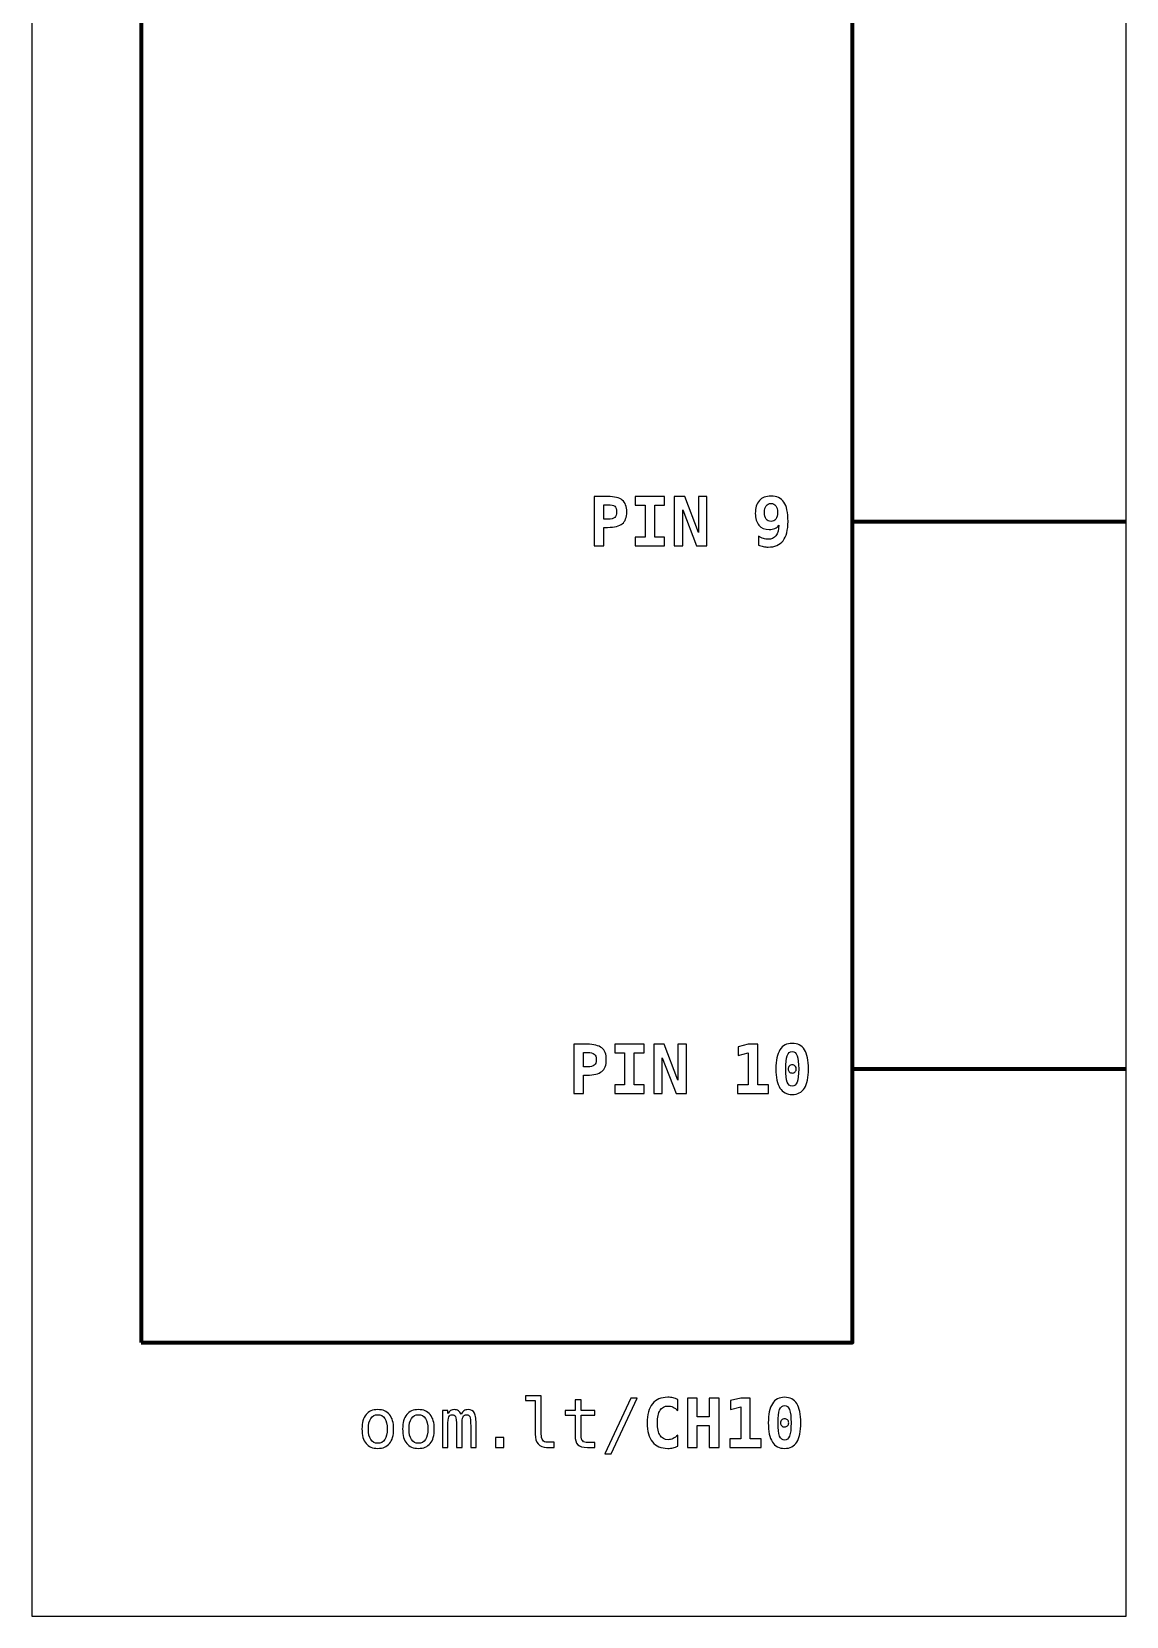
# Model space of a CAD drawing. Header units: centimetres. Extents: x -11.5 to -9.5, y -19.9 to -7.8.
# Drawn here: x -11.5 to -9.5, y -19.85 to -16.955 of the extents above; entities that cross this region are included whole.
import ezdxf

# ---------------------------------------------------------------- set-up
doc = ezdxf.new("R2010")
doc.units = ezdxf.units.CM
doc.header["$MEASUREMENT"] = 0
doc.layers.add('Layer 1', color=7, linetype='Continuous')

msp = doc.modelspace()

# ---------------------------------------------------------------- linework, layer by layer
at = {"layer": 'Layer 1', "color": 7}
msp.add_lwpolyline([(-11.5, -19.85), (-9.5, -19.85), (-9.5, -7.85), (-11.5, -7.85), (-11.5, -19.85)], close=True, dxfattribs=at)
at = {"layer": 'Layer 1', "color": 7, "lineweight": 100}
msp.add_lwpolyline([(-11.3, -19.35), (-10, -19.35), (-10, -9.35), (-11.3, -9.35), (-11.3, -19.35)], close=True, dxfattribs=at)
at = {"layer": 'Layer 1', "color": 250}
for points, knots in [([(-10.17232, -17.89304), (-10.17232, -17.89304), (-10.17232, -17.87682), (-10.17232, -17.87682), (-10.17232, -17.87682), (-10.16915, -17.87867), (-10.1661, -17.88003), (-10.16318, -17.88092), (-10.16318, -17.88092), (-10.16028, -17.8818), (-10.15748, -17.88225), (-10.15478, -17.88225), (-10.15478, -17.88225), (-10.1484, -17.88225), (-10.14353, -17.88011), (-10.14017, -17.87583), (-10.14017, -17.87583), (-10.13682, -17.87155), (-10.13505, -17.86515), (-10.13484, -17.85663), (-10.13484, -17.85663), (-10.13674, -17.85925), (-10.13914, -17.8612), (-10.14207, -17.86252), (-10.14207, -17.86252), (-10.14501, -17.86381), (-10.14849, -17.86447), (-10.1525, -17.86447), (-10.1525, -17.86447), (-10.16059, -17.86447), (-10.16682, -17.8619), (-10.17125, -17.85678), (-10.17125, -17.85678), (-10.17567, -17.85165), (-10.17787, -17.84439), (-10.17787, -17.83498), (-10.17787, -17.83498), (-10.17787, -17.82494), (-10.1754, -17.81716), (-10.17046, -17.81165), (-10.17046, -17.81165), (-10.1655, -17.80615), (-10.15853, -17.8034), (-10.14947, -17.8034), (-10.14947, -17.8034), (-10.13851, -17.8034), (-10.13054, -17.80706), (-10.12558, -17.81441), (-10.12558, -17.81441), (-10.12062, -17.82173), (-10.11813, -17.83359), (-10.11813, -17.84994), (-10.11813, -17.84994), (-10.11813, -17.86548), (-10.12116, -17.87715), (-10.12723, -17.88493), (-10.12723, -17.88493), (-10.1333, -17.89271), (-10.14239, -17.8966), (-10.15454, -17.8966), (-10.15454, -17.8966), (-10.15736, -17.8966), (-10.16026, -17.89629), (-10.16324, -17.89569), (-10.16324, -17.89569), (-10.16625, -17.89509), (-10.16927, -17.89421), (-10.17232, -17.89304)], [0, 0, 0, 0, 0.0588235, 0.0588235, 0.0588235, 0.0588235, 0.1176471, 0.1176471, 0.1176471, 0.1176471, 0.1764706, 0.1764706, 0.1764706, 0.1764706, 0.2352941, 0.2352941, 0.2352941, 0.2352941, 0.2941176, 0.2941176, 0.2941176, 0.2941176, 0.3529412, 0.3529412, 0.3529412, 0.3529412, 0.4117647, 0.4117647, 0.4117647, 0.4117647, 0.4705882, 0.4705882, 0.4705882, 0.4705882, 0.5294118, 0.5294118, 0.5294118, 0.5294118, 0.5882353, 0.5882353, 0.5882353, 0.5882353, 0.6470588, 0.6470588, 0.6470588, 0.6470588, 0.7058824, 0.7058824, 0.7058824, 0.7058824, 0.7647059, 0.7647059, 0.7647059, 0.7647059, 0.8235294, 0.8235294, 0.8235294, 0.8235294, 0.8823529, 0.8823529, 0.8823529, 0.8823529, 0.9411765, 0.9411765, 0.9411765, 0.9411765, 1, 1, 1, 1]), ([(-10.47211, -17.80424), (-10.47211, -17.80424), (-10.44768, -17.80424), (-10.44768, -17.80424), (-10.44768, -17.80424), (-10.43527, -17.80424), (-10.42634, -17.80644), (-10.42089, -17.81087), (-10.42089, -17.81087), (-10.41543, -17.81529), (-10.41272, -17.82247), (-10.41272, -17.83239), (-10.41272, -17.83239), (-10.41272, -17.84231), (-10.41543, -17.84949), (-10.42089, -17.85392), (-10.42089, -17.85392), (-10.42634, -17.85834), (-10.43527, -17.86054), (-10.44768, -17.86054), (-10.44768, -17.86054), (-10.44768, -17.86054), (-10.45433, -17.86054), (-10.45433, -17.86054), (-10.45433, -17.86054), (-10.45433, -17.86054), (-10.45433, -17.89425), (-10.45433, -17.89425), (-10.45433, -17.89425), (-10.45433, -17.89425), (-10.47211, -17.89425), (-10.47211, -17.89425), (-10.47211, -17.89425), (-10.47211, -17.89425), (-10.47211, -17.80424), (-10.47211, -17.80424)], [0, 0, 0, 0, 0.1111111, 0.1111111, 0.1111111, 0.1111111, 0.2222222, 0.2222222, 0.2222222, 0.2222222, 0.3333333, 0.3333333, 0.3333333, 0.3333333, 0.4444444, 0.4444444, 0.4444444, 0.4444444, 0.5555556, 0.5555556, 0.5555556, 0.5555556, 0.6666667, 0.6666667, 0.6666667, 0.6666667, 0.7777778, 0.7777778, 0.7777778, 0.7777778, 0.8888889, 0.8888889, 0.8888889, 0.8888889, 1, 1, 1, 1]), ([(-10.45433, -17.8192), (-10.45433, -17.8192), (-10.45433, -17.84558), (-10.45433, -17.84558), (-10.45433, -17.84558), (-10.45433, -17.84558), (-10.44702, -17.84558), (-10.44702, -17.84558), (-10.44702, -17.84558), (-10.4412, -17.84558), (-10.4371, -17.84459), (-10.43476, -17.84264), (-10.43476, -17.84264), (-10.43239, -17.84066), (-10.43122, -17.83725), (-10.43122, -17.83239), (-10.43122, -17.83239), (-10.43122, -17.82754), (-10.43239, -17.82412), (-10.43476, -17.82214), (-10.43476, -17.82214), (-10.4371, -17.82019), (-10.4412, -17.8192), (-10.44702, -17.8192), (-10.44702, -17.8192), (-10.44702, -17.8192), (-10.45433, -17.8192), (-10.45433, -17.8192)], [0, 0, 0, 0, 0.1428571, 0.1428571, 0.1428571, 0.1428571, 0.2857143, 0.2857143, 0.2857143, 0.2857143, 0.4285714, 0.4285714, 0.4285714, 0.4285714, 0.5714286, 0.5714286, 0.5714286, 0.5714286, 0.7142857, 0.7142857, 0.7142857, 0.7142857, 0.8571429, 0.8571429, 0.8571429, 0.8571429, 1, 1, 1, 1]), ([(-10.39718, -17.81992), (-10.39718, -17.81992), (-10.39718, -17.80424), (-10.39718, -17.80424), (-10.39718, -17.80424), (-10.39718, -17.80424), (-10.34359, -17.80424), (-10.34359, -17.80424), (-10.34359, -17.80424), (-10.34359, -17.80424), (-10.34359, -17.81992), (-10.34359, -17.81992), (-10.34359, -17.81992), (-10.34359, -17.81992), (-10.3615, -17.81992), (-10.3615, -17.81992), (-10.3615, -17.81992), (-10.3615, -17.81992), (-10.3615, -17.87857), (-10.3615, -17.87857), (-10.3615, -17.87857), (-10.3615, -17.87857), (-10.34359, -17.87857), (-10.34359, -17.87857), (-10.34359, -17.87857), (-10.34359, -17.87857), (-10.34359, -17.89425), (-10.34359, -17.89425), (-10.34359, -17.89425), (-10.34359, -17.89425), (-10.39718, -17.89425), (-10.39718, -17.89425), (-10.39718, -17.89425), (-10.39718, -17.89425), (-10.39718, -17.87857), (-10.39718, -17.87857), (-10.39718, -17.87857), (-10.39718, -17.87857), (-10.37928, -17.87857), (-10.37928, -17.87857), (-10.37928, -17.87857), (-10.37928, -17.87857), (-10.37928, -17.81992), (-10.37928, -17.81992), (-10.37928, -17.81992), (-10.37928, -17.81992), (-10.39718, -17.81992), (-10.39718, -17.81992)], [0, 0, 0, 0, 0.0833333, 0.0833333, 0.0833333, 0.0833333, 0.1666667, 0.1666667, 0.1666667, 0.1666667, 0.25, 0.25, 0.25, 0.25, 0.3333333, 0.3333333, 0.3333333, 0.3333333, 0.4166667, 0.4166667, 0.4166667, 0.4166667, 0.5, 0.5, 0.5, 0.5, 0.5833333, 0.5833333, 0.5833333, 0.5833333, 0.6666667, 0.6666667, 0.6666667, 0.6666667, 0.75, 0.75, 0.75, 0.75, 0.8333333, 0.8333333, 0.8333333, 0.8333333, 0.9166667, 0.9166667, 0.9166667, 0.9166667, 1, 1, 1, 1]), ([(-10.32604, -17.80424), (-10.32604, -17.80424), (-10.30692, -17.80424), (-10.30692, -17.80424), (-10.30692, -17.80424), (-10.30692, -17.80424), (-10.28186, -17.86966), (-10.28186, -17.86966), (-10.28186, -17.86966), (-10.28186, -17.86966), (-10.28186, -17.80424), (-10.28186, -17.80424), (-10.28186, -17.80424), (-10.28186, -17.80424), (-10.26618, -17.80424), (-10.26618, -17.80424), (-10.26618, -17.80424), (-10.26618, -17.80424), (-10.26618, -17.89425), (-10.26618, -17.89425), (-10.26618, -17.89425), (-10.26618, -17.89425), (-10.28517, -17.89425), (-10.28517, -17.89425), (-10.28517, -17.89425), (-10.28517, -17.89425), (-10.31036, -17.82883), (-10.31036, -17.82883), (-10.31036, -17.82883), (-10.31036, -17.82883), (-10.31036, -17.89425), (-10.31036, -17.89425), (-10.31036, -17.89425), (-10.31036, -17.89425), (-10.32604, -17.89425), (-10.32604, -17.89425), (-10.32604, -17.89425), (-10.32604, -17.89425), (-10.32604, -17.80424), (-10.32604, -17.80424)], [0, 0, 0, 0, 0.1, 0.1, 0.1, 0.1, 0.2, 0.2, 0.2, 0.2, 0.3, 0.3, 0.3, 0.3, 0.4, 0.4, 0.4, 0.4, 0.5, 0.5, 0.5, 0.5, 0.6, 0.6, 0.6, 0.6, 0.7, 0.7, 0.7, 0.7, 0.8, 0.8, 0.8, 0.8, 0.9, 0.9, 0.9, 0.9, 1, 1, 1, 1]), ([(-10.149, -17.84957), (-10.14519, -17.84957), (-10.14227, -17.84818), (-10.14023, -17.84538), (-10.14023, -17.84538), (-10.1382, -17.8426), (-10.13719, -17.83854), (-10.13719, -17.83324), (-10.13719, -17.83324), (-10.13719, -17.82797), (-10.1382, -17.82393), (-10.14023, -17.82116), (-10.14023, -17.82116), (-10.14227, -17.81836), (-10.14519, -17.81696), (-10.149, -17.81696), (-10.149, -17.81696), (-10.15287, -17.81696), (-10.15583, -17.81836), (-10.15789, -17.82116), (-10.15789, -17.82116), (-10.15997, -17.82393), (-10.161, -17.82797), (-10.161, -17.83324), (-10.161, -17.83324), (-10.161, -17.8385), (-10.15997, -17.84254), (-10.15789, -17.84536), (-10.15789, -17.84536), (-10.15583, -17.84818), (-10.15287, -17.84957), (-10.149, -17.84957)], [0, 0, 0, 0, 0.125, 0.125, 0.125, 0.125, 0.25, 0.25, 0.25, 0.25, 0.375, 0.375, 0.375, 0.375, 0.5, 0.5, 0.5, 0.5, 0.625, 0.625, 0.625, 0.625, 0.75, 0.75, 0.75, 0.75, 0.875, 0.875, 0.875, 0.875, 1, 1, 1, 1]), ([(-10.50952, -18.80492), (-10.50952, -18.80492), (-10.48509, -18.80492), (-10.48509, -18.80492), (-10.48509, -18.80492), (-10.47268, -18.80492), (-10.46375, -18.80712), (-10.4583, -18.81155), (-10.4583, -18.81155), (-10.45284, -18.81597), (-10.45013, -18.82315), (-10.45013, -18.83307), (-10.45013, -18.83307), (-10.45013, -18.84299), (-10.45284, -18.85017), (-10.4583, -18.8546), (-10.4583, -18.8546), (-10.46375, -18.85902), (-10.47268, -18.86122), (-10.48509, -18.86122), (-10.48509, -18.86122), (-10.48509, -18.86122), (-10.49174, -18.86122), (-10.49174, -18.86122), (-10.49174, -18.86122), (-10.49174, -18.86122), (-10.49174, -18.89493), (-10.49174, -18.89493), (-10.49174, -18.89493), (-10.49174, -18.89493), (-10.50952, -18.89493), (-10.50952, -18.89493), (-10.50952, -18.89493), (-10.50952, -18.89493), (-10.50952, -18.80492), (-10.50952, -18.80492)], [0, 0, 0, 0, 0.1111111, 0.1111111, 0.1111111, 0.1111111, 0.2222222, 0.2222222, 0.2222222, 0.2222222, 0.3333333, 0.3333333, 0.3333333, 0.3333333, 0.4444444, 0.4444444, 0.4444444, 0.4444444, 0.5555556, 0.5555556, 0.5555556, 0.5555556, 0.6666667, 0.6666667, 0.6666667, 0.6666667, 0.7777778, 0.7777778, 0.7777778, 0.7777778, 0.8888889, 0.8888889, 0.8888889, 0.8888889, 1, 1, 1, 1]), ([(-10.43459, -18.8206), (-10.43459, -18.8206), (-10.43459, -18.80492), (-10.43459, -18.80492), (-10.43459, -18.80492), (-10.43459, -18.80492), (-10.381, -18.80492), (-10.381, -18.80492), (-10.381, -18.80492), (-10.381, -18.80492), (-10.381, -18.8206), (-10.381, -18.8206), (-10.381, -18.8206), (-10.381, -18.8206), (-10.39891, -18.8206), (-10.39891, -18.8206), (-10.39891, -18.8206), (-10.39891, -18.8206), (-10.39891, -18.87925), (-10.39891, -18.87925), (-10.39891, -18.87925), (-10.39891, -18.87925), (-10.381, -18.87925), (-10.381, -18.87925), (-10.381, -18.87925), (-10.381, -18.87925), (-10.381, -18.89493), (-10.381, -18.89493), (-10.381, -18.89493), (-10.381, -18.89493), (-10.43459, -18.89493), (-10.43459, -18.89493), (-10.43459, -18.89493), (-10.43459, -18.89493), (-10.43459, -18.87925), (-10.43459, -18.87925), (-10.43459, -18.87925), (-10.43459, -18.87925), (-10.41669, -18.87925), (-10.41669, -18.87925), (-10.41669, -18.87925), (-10.41669, -18.87925), (-10.41669, -18.8206), (-10.41669, -18.8206), (-10.41669, -18.8206), (-10.41669, -18.8206), (-10.43459, -18.8206), (-10.43459, -18.8206)], [0, 0, 0, 0, 0.0833333, 0.0833333, 0.0833333, 0.0833333, 0.1666667, 0.1666667, 0.1666667, 0.1666667, 0.25, 0.25, 0.25, 0.25, 0.3333333, 0.3333333, 0.3333333, 0.3333333, 0.4166667, 0.4166667, 0.4166667, 0.4166667, 0.5, 0.5, 0.5, 0.5, 0.5833333, 0.5833333, 0.5833333, 0.5833333, 0.6666667, 0.6666667, 0.6666667, 0.6666667, 0.75, 0.75, 0.75, 0.75, 0.8333333, 0.8333333, 0.8333333, 0.8333333, 0.9166667, 0.9166667, 0.9166667, 0.9166667, 1, 1, 1, 1]), ([(-10.36345, -18.80492), (-10.36345, -18.80492), (-10.34433, -18.80492), (-10.34433, -18.80492), (-10.34433, -18.80492), (-10.34433, -18.80492), (-10.31927, -18.87034), (-10.31927, -18.87034), (-10.31927, -18.87034), (-10.31927, -18.87034), (-10.31927, -18.80492), (-10.31927, -18.80492), (-10.31927, -18.80492), (-10.31927, -18.80492), (-10.30359, -18.80492), (-10.30359, -18.80492), (-10.30359, -18.80492), (-10.30359, -18.80492), (-10.30359, -18.89493), (-10.30359, -18.89493), (-10.30359, -18.89493), (-10.30359, -18.89493), (-10.32258, -18.89493), (-10.32258, -18.89493), (-10.32258, -18.89493), (-10.32258, -18.89493), (-10.34777, -18.82951), (-10.34777, -18.82951), (-10.34777, -18.82951), (-10.34777, -18.82951), (-10.34777, -18.89493), (-10.34777, -18.89493), (-10.34777, -18.89493), (-10.34777, -18.89493), (-10.36345, -18.89493), (-10.36345, -18.89493), (-10.36345, -18.89493), (-10.36345, -18.89493), (-10.36345, -18.80492), (-10.36345, -18.80492)], [0, 0, 0, 0, 0.1, 0.1, 0.1, 0.1, 0.2, 0.2, 0.2, 0.2, 0.3, 0.3, 0.3, 0.3, 0.4, 0.4, 0.4, 0.4, 0.5, 0.5, 0.5, 0.5, 0.6, 0.6, 0.6, 0.6, 0.7, 0.7, 0.7, 0.7, 0.8, 0.8, 0.8, 0.8, 0.9, 0.9, 0.9, 0.9, 1, 1, 1, 1]), ([(-10.21063, -18.87925), (-10.21063, -18.87925), (-10.19073, -18.87925), (-10.19073, -18.87925), (-10.19073, -18.87925), (-10.19073, -18.87925), (-10.19073, -18.82083), (-10.19073, -18.82083), (-10.19073, -18.82083), (-10.19073, -18.82083), (-10.20923, -18.82542), (-10.20923, -18.82542), (-10.20923, -18.82542), (-10.20923, -18.82542), (-10.20923, -18.80939), (-10.20923, -18.80939), (-10.20923, -18.80939), (-10.20923, -18.80939), (-10.19061, -18.80492), (-10.19061, -18.80492), (-10.19061, -18.80492), (-10.19061, -18.80492), (-10.17343, -18.80492), (-10.17343, -18.80492), (-10.17343, -18.80492), (-10.17343, -18.80492), (-10.17343, -18.87925), (-10.17343, -18.87925), (-10.17343, -18.87925), (-10.17343, -18.87925), (-10.15353, -18.87925), (-10.15353, -18.87925), (-10.15353, -18.87925), (-10.15353, -18.87925), (-10.15353, -18.89493), (-10.15353, -18.89493), (-10.15353, -18.89493), (-10.15353, -18.89493), (-10.21063, -18.89493), (-10.21063, -18.89493), (-10.21063, -18.89493), (-10.21063, -18.89493), (-10.21063, -18.87925), (-10.21063, -18.87925)], [0, 0, 0, 0, 0.0909091, 0.0909091, 0.0909091, 0.0909091, 0.1818182, 0.1818182, 0.1818182, 0.1818182, 0.2727273, 0.2727273, 0.2727273, 0.2727273, 0.3636364, 0.3636364, 0.3636364, 0.3636364, 0.4545455, 0.4545455, 0.4545455, 0.4545455, 0.5454545, 0.5454545, 0.5454545, 0.5454545, 0.6363636, 0.6363636, 0.6363636, 0.6363636, 0.7272727, 0.7272727, 0.7272727, 0.7272727, 0.8181818, 0.8181818, 0.8181818, 0.8181818, 0.9090909, 0.9090909, 0.9090909, 0.9090909, 1, 1, 1, 1]), ([(-10.14023, -18.85001), (-10.14023, -18.83443), (-10.13776, -18.82274), (-10.13282, -18.81496), (-10.13282, -18.81496), (-10.12786, -18.80718), (-10.12044, -18.80329), (-10.1105, -18.80329), (-10.1105, -18.80329), (-10.10054, -18.80329), (-10.09309, -18.80716), (-10.08813, -18.81492), (-10.08813, -18.81492), (-10.08319, -18.82268), (-10.08072, -18.83439), (-10.08072, -18.85001), (-10.08072, -18.85001), (-10.08072, -18.86561), (-10.08319, -18.87729), (-10.08813, -18.88505), (-10.08813, -18.88505), (-10.09309, -18.89281), (-10.10054, -18.89668), (-10.1105, -18.89668), (-10.1105, -18.89668), (-10.12044, -18.89668), (-10.12786, -18.89279), (-10.13282, -18.88501), (-10.13282, -18.88501), (-10.13776, -18.87723), (-10.14023, -18.86556), (-10.14023, -18.85001)], [0, 0, 0, 0, 0.125, 0.125, 0.125, 0.125, 0.25, 0.25, 0.25, 0.25, 0.375, 0.375, 0.375, 0.375, 0.5, 0.5, 0.5, 0.5, 0.625, 0.625, 0.625, 0.625, 0.75, 0.75, 0.75, 0.75, 0.875, 0.875, 0.875, 0.875, 1, 1, 1, 1]), ([(-10.49174, -18.81988), (-10.49174, -18.81988), (-10.49174, -18.84626), (-10.49174, -18.84626), (-10.49174, -18.84626), (-10.49174, -18.84626), (-10.48443, -18.84626), (-10.48443, -18.84626), (-10.48443, -18.84626), (-10.47861, -18.84626), (-10.47451, -18.84527), (-10.47217, -18.84332), (-10.47217, -18.84332), (-10.4698, -18.84134), (-10.46863, -18.83793), (-10.46863, -18.83307), (-10.46863, -18.83307), (-10.46863, -18.82822), (-10.4698, -18.8248), (-10.47217, -18.82282), (-10.47217, -18.82282), (-10.47451, -18.82087), (-10.47861, -18.81988), (-10.48443, -18.81988), (-10.48443, -18.81988), (-10.48443, -18.81988), (-10.49174, -18.81988), (-10.49174, -18.81988)], [0, 0, 0, 0, 0.1428571, 0.1428571, 0.1428571, 0.1428571, 0.2857143, 0.2857143, 0.2857143, 0.2857143, 0.4285714, 0.4285714, 0.4285714, 0.4285714, 0.5714286, 0.5714286, 0.5714286, 0.5714286, 0.7142857, 0.7142857, 0.7142857, 0.7142857, 0.8571429, 0.8571429, 0.8571429, 0.8571429, 1, 1, 1, 1]), ([(-10.1105, -18.81836), (-10.11461, -18.81836), (-10.1176, -18.82087), (-10.11949, -18.82589), (-10.11949, -18.82589), (-10.12138, -18.83093), (-10.12233, -18.83896), (-10.12233, -18.85001), (-10.12233, -18.85001), (-10.12233, -18.86104), (-10.12138, -18.86904), (-10.11949, -18.87408), (-10.11949, -18.87408), (-10.1176, -18.87911), (-10.11461, -18.88162), (-10.1105, -18.88162), (-10.1105, -18.88162), (-10.10636, -18.88162), (-10.10336, -18.87911), (-10.10146, -18.87408), (-10.10146, -18.87408), (-10.09957, -18.86904), (-10.09862, -18.86104), (-10.09862, -18.85001), (-10.09862, -18.85001), (-10.09862, -18.83896), (-10.09957, -18.83093), (-10.10146, -18.82589), (-10.10146, -18.82589), (-10.10336, -18.82087), (-10.10636, -18.81836), (-10.1105, -18.81836)], [0, 0, 0, 0, 0.125, 0.125, 0.125, 0.125, 0.25, 0.25, 0.25, 0.25, 0.375, 0.375, 0.375, 0.375, 0.5, 0.5, 0.5, 0.5, 0.625, 0.625, 0.625, 0.625, 0.75, 0.75, 0.75, 0.75, 0.875, 0.875, 0.875, 0.875, 1, 1, 1, 1]), ([(-10.11799, -18.85001), (-10.11799, -18.84789), (-10.11727, -18.8461), (-10.11581, -18.84466), (-10.11581, -18.84466), (-10.11436, -18.8432), (-10.1126, -18.84248), (-10.1105, -18.84248), (-10.1105, -18.84248), (-10.10838, -18.84248), (-10.10659, -18.8432), (-10.10515, -18.84466), (-10.10515, -18.84466), (-10.10368, -18.8461), (-10.10296, -18.84789), (-10.10296, -18.85001), (-10.10296, -18.85001), (-10.10296, -18.85211), (-10.10368, -18.85388), (-10.10515, -18.85532), (-10.10515, -18.85532), (-10.10659, -18.85678), (-10.10838, -18.8575), (-10.1105, -18.8575), (-10.1105, -18.8575), (-10.1126, -18.8575), (-10.11436, -18.85678), (-10.11581, -18.85536), (-10.11581, -18.85536), (-10.11727, -18.85394), (-10.11799, -18.85215), (-10.11799, -18.85001)], [0, 0, 0, 0, 0.125, 0.125, 0.125, 0.125, 0.25, 0.25, 0.25, 0.25, 0.375, 0.375, 0.375, 0.375, 0.5, 0.5, 0.5, 0.5, 0.625, 0.625, 0.625, 0.625, 0.75, 0.75, 0.75, 0.75, 0.875, 0.875, 0.875, 0.875, 1, 1, 1, 1]), ([(-10.56897, -19.51704), (-10.56897, -19.52202), (-10.56806, -19.52577), (-10.56623, -19.5283), (-10.56623, -19.5283), (-10.5644, -19.53083), (-10.5617, -19.53211), (-10.55812, -19.53211), (-10.55812, -19.53211), (-10.55812, -19.53211), (-10.54516, -19.53211), (-10.54516, -19.53211), (-10.54516, -19.53211), (-10.54516, -19.53211), (-10.54516, -19.54151), (-10.54516, -19.54151), (-10.54516, -19.54151), (-10.54516, -19.54151), (-10.55919, -19.54151), (-10.55919, -19.54151), (-10.55919, -19.54151), (-10.56584, -19.54151), (-10.57096, -19.53937), (-10.57461, -19.53511), (-10.57461, -19.53511), (-10.57825, -19.53085), (-10.58006, -19.52482), (-10.58006, -19.51704), (-10.58006, -19.51704), (-10.58006, -19.51704), (-10.58006, -19.45572), (-10.58006, -19.45572), (-10.58006, -19.45572), (-10.58006, -19.45572), (-10.59784, -19.45572), (-10.59784, -19.45572), (-10.59784, -19.45572), (-10.59784, -19.45572), (-10.59784, -19.44703), (-10.59784, -19.44703), (-10.59784, -19.44703), (-10.59784, -19.44703), (-10.56897, -19.44703), (-10.56897, -19.44703), (-10.56897, -19.44703), (-10.56897, -19.44703), (-10.56897, -19.51704), (-10.56897, -19.51704)], [0, 0, 0, 0, 0.0833333, 0.0833333, 0.0833333, 0.0833333, 0.1666667, 0.1666667, 0.1666667, 0.1666667, 0.25, 0.25, 0.25, 0.25, 0.3333333, 0.3333333, 0.3333333, 0.3333333, 0.4166667, 0.4166667, 0.4166667, 0.4166667, 0.5, 0.5, 0.5, 0.5, 0.5833333, 0.5833333, 0.5833333, 0.5833333, 0.6666667, 0.6666667, 0.6666667, 0.6666667, 0.75, 0.75, 0.75, 0.75, 0.8333333, 0.8333333, 0.8333333, 0.8333333, 0.9166667, 0.9166667, 0.9166667, 0.9166667, 1, 1, 1, 1]), ([(-10.40522, -19.4515), (-10.40522, -19.4515), (-10.39376, -19.4515), (-10.39376, -19.4515), (-10.39376, -19.4515), (-10.39376, -19.4515), (-10.44115, -19.55297), (-10.44115, -19.55297), (-10.44115, -19.55297), (-10.44115, -19.55297), (-10.45268, -19.55297), (-10.45268, -19.55297), (-10.45268, -19.55297), (-10.45268, -19.55297), (-10.40522, -19.4515), (-10.40522, -19.4515)], [0, 0, 0, 0, 0.25, 0.25, 0.25, 0.25, 0.5, 0.5, 0.5, 0.5, 0.75, 0.75, 0.75, 0.75, 1, 1, 1, 1]), ([(-10.31933, -19.53892), (-10.32215, -19.54036), (-10.32509, -19.54145), (-10.3282, -19.54217), (-10.3282, -19.54217), (-10.33128, -19.54289), (-10.33454, -19.54326), (-10.33795, -19.54326), (-10.33795, -19.54326), (-10.35009, -19.54326), (-10.35937, -19.53927), (-10.36575, -19.53126), (-10.36575, -19.53126), (-10.37215, -19.52326), (-10.37534, -19.51171), (-10.37534, -19.49659), (-10.37534, -19.49659), (-10.37534, -19.48144), (-10.37215, -19.46988), (-10.36575, -19.46187), (-10.36575, -19.46187), (-10.35937, -19.45387), (-10.35009, -19.44987), (-10.33795, -19.44987), (-10.33795, -19.44987), (-10.33454, -19.44987), (-10.33126, -19.45025), (-10.32814, -19.45097), (-10.32814, -19.45097), (-10.32499, -19.45169), (-10.32207, -19.45278), (-10.31933, -19.45422), (-10.31933, -19.45422), (-10.31933, -19.45422), (-10.31933, -19.47399), (-10.31933, -19.47399), (-10.31933, -19.47399), (-10.32237, -19.47117), (-10.32536, -19.46912), (-10.32822, -19.4678), (-10.32822, -19.4678), (-10.3311, -19.4665), (-10.33406, -19.46584), (-10.33713, -19.46584), (-10.33713, -19.46584), (-10.34363, -19.46584), (-10.34855, -19.46844), (-10.35186, -19.4736), (-10.35186, -19.4736), (-10.35518, -19.47877), (-10.35684, -19.48642), (-10.35684, -19.49659), (-10.35684, -19.49659), (-10.35684, -19.50673), (-10.35518, -19.51437), (-10.35186, -19.51953), (-10.35186, -19.51953), (-10.34855, -19.5247), (-10.34363, -19.52729), (-10.33713, -19.52729), (-10.33713, -19.52729), (-10.33406, -19.52729), (-10.3311, -19.52663), (-10.32822, -19.52534), (-10.32822, -19.52534), (-10.32536, -19.52402), (-10.32237, -19.52196), (-10.31933, -19.51914), (-10.31933, -19.51914), (-10.31933, -19.51914), (-10.31933, -19.53892), (-10.31933, -19.53892)], [0, 0, 0, 0, 0.0555556, 0.0555556, 0.0555556, 0.0555556, 0.1111111, 0.1111111, 0.1111111, 0.1111111, 0.1666667, 0.1666667, 0.1666667, 0.1666667, 0.2222222, 0.2222222, 0.2222222, 0.2222222, 0.2777778, 0.2777778, 0.2777778, 0.2777778, 0.3333333, 0.3333333, 0.3333333, 0.3333333, 0.3888889, 0.3888889, 0.3888889, 0.3888889, 0.4444444, 0.4444444, 0.4444444, 0.4444444, 0.5, 0.5, 0.5, 0.5, 0.5555556, 0.5555556, 0.5555556, 0.5555556, 0.6111111, 0.6111111, 0.6111111, 0.6111111, 0.6666667, 0.6666667, 0.6666667, 0.6666667, 0.7222222, 0.7222222, 0.7222222, 0.7222222, 0.7777778, 0.7777778, 0.7777778, 0.7777778, 0.8333333, 0.8333333, 0.8333333, 0.8333333, 0.8888889, 0.8888889, 0.8888889, 0.8888889, 0.9444444, 0.9444444, 0.9444444, 0.9444444, 1, 1, 1, 1]), ([(-10.30192, -19.4515), (-10.30192, -19.4515), (-10.28414, -19.4515), (-10.28414, -19.4515), (-10.28414, -19.4515), (-10.28414, -19.4515), (-10.28414, -19.4858), (-10.28414, -19.4858), (-10.28414, -19.4858), (-10.28414, -19.4858), (-10.26187, -19.4858), (-10.26187, -19.4858), (-10.26187, -19.4858), (-10.26187, -19.4858), (-10.26187, -19.4515), (-10.26187, -19.4515), (-10.26187, -19.4515), (-10.26187, -19.4515), (-10.24409, -19.4515), (-10.24409, -19.4515), (-10.24409, -19.4515), (-10.24409, -19.4515), (-10.24409, -19.54151), (-10.24409, -19.54151), (-10.24409, -19.54151), (-10.24409, -19.54151), (-10.26187, -19.54151), (-10.26187, -19.54151), (-10.26187, -19.54151), (-10.26187, -19.54151), (-10.26187, -19.50149), (-10.26187, -19.50149), (-10.26187, -19.50149), (-10.26187, -19.50149), (-10.28414, -19.50149), (-10.28414, -19.50149), (-10.28414, -19.50149), (-10.28414, -19.50149), (-10.28414, -19.54151), (-10.28414, -19.54151), (-10.28414, -19.54151), (-10.28414, -19.54151), (-10.30192, -19.54151), (-10.30192, -19.54151), (-10.30192, -19.54151), (-10.30192, -19.54151), (-10.30192, -19.4515), (-10.30192, -19.4515)], [0, 0, 0, 0, 0.0833333, 0.0833333, 0.0833333, 0.0833333, 0.1666667, 0.1666667, 0.1666667, 0.1666667, 0.25, 0.25, 0.25, 0.25, 0.3333333, 0.3333333, 0.3333333, 0.3333333, 0.4166667, 0.4166667, 0.4166667, 0.4166667, 0.5, 0.5, 0.5, 0.5, 0.5833333, 0.5833333, 0.5833333, 0.5833333, 0.6666667, 0.6666667, 0.6666667, 0.6666667, 0.75, 0.75, 0.75, 0.75, 0.8333333, 0.8333333, 0.8333333, 0.8333333, 0.9166667, 0.9166667, 0.9166667, 0.9166667, 1, 1, 1, 1]), ([(-10.2245, -19.52583), (-10.2245, -19.52583), (-10.2046, -19.52583), (-10.2046, -19.52583), (-10.2046, -19.52583), (-10.2046, -19.52583), (-10.2046, -19.46741), (-10.2046, -19.46741), (-10.2046, -19.46741), (-10.2046, -19.46741), (-10.2231, -19.472), (-10.2231, -19.472), (-10.2231, -19.472), (-10.2231, -19.472), (-10.2231, -19.45597), (-10.2231, -19.45597), (-10.2231, -19.45597), (-10.2231, -19.45597), (-10.20448, -19.4515), (-10.20448, -19.4515), (-10.20448, -19.4515), (-10.20448, -19.4515), (-10.1873, -19.4515), (-10.1873, -19.4515), (-10.1873, -19.4515), (-10.1873, -19.4515), (-10.1873, -19.52583), (-10.1873, -19.52583), (-10.1873, -19.52583), (-10.1873, -19.52583), (-10.1674, -19.52583), (-10.1674, -19.52583), (-10.1674, -19.52583), (-10.1674, -19.52583), (-10.1674, -19.54151), (-10.1674, -19.54151), (-10.1674, -19.54151), (-10.1674, -19.54151), (-10.2245, -19.54151), (-10.2245, -19.54151), (-10.2245, -19.54151), (-10.2245, -19.54151), (-10.2245, -19.52583), (-10.2245, -19.52583)], [0, 0, 0, 0, 0.0909091, 0.0909091, 0.0909091, 0.0909091, 0.1818182, 0.1818182, 0.1818182, 0.1818182, 0.2727273, 0.2727273, 0.2727273, 0.2727273, 0.3636364, 0.3636364, 0.3636364, 0.3636364, 0.4545455, 0.4545455, 0.4545455, 0.4545455, 0.5454545, 0.5454545, 0.5454545, 0.5454545, 0.6363636, 0.6363636, 0.6363636, 0.6363636, 0.7272727, 0.7272727, 0.7272727, 0.7272727, 0.8181818, 0.8181818, 0.8181818, 0.8181818, 0.9090909, 0.9090909, 0.9090909, 0.9090909, 1, 1, 1, 1]), ([(-10.1541, -19.49659), (-10.1541, -19.48101), (-10.15163, -19.46932), (-10.14669, -19.46154), (-10.14669, -19.46154), (-10.14173, -19.45376), (-10.13431, -19.44987), (-10.12437, -19.44987), (-10.12437, -19.44987), (-10.11441, -19.44987), (-10.10696, -19.45374), (-10.102, -19.4615), (-10.102, -19.4615), (-10.09706, -19.46926), (-10.09459, -19.48097), (-10.09459, -19.49659), (-10.09459, -19.49659), (-10.09459, -19.51219), (-10.09706, -19.52387), (-10.102, -19.53163), (-10.102, -19.53163), (-10.10696, -19.53939), (-10.11441, -19.54326), (-10.12437, -19.54326), (-10.12437, -19.54326), (-10.13431, -19.54326), (-10.14173, -19.53937), (-10.14669, -19.53159), (-10.14669, -19.53159), (-10.15163, -19.52381), (-10.1541, -19.51214), (-10.1541, -19.49659)], [0, 0, 0, 0, 0.125, 0.125, 0.125, 0.125, 0.25, 0.25, 0.25, 0.25, 0.375, 0.375, 0.375, 0.375, 0.5, 0.5, 0.5, 0.5, 0.625, 0.625, 0.625, 0.625, 0.75, 0.75, 0.75, 0.75, 0.875, 0.875, 0.875, 0.875, 1, 1, 1, 1]), ([(-10.86767, -19.47237), (-10.8583, -19.47237), (-10.85114, -19.47539), (-10.84618, -19.48146), (-10.84618, -19.48146), (-10.84122, -19.48753), (-10.83873, -19.49632), (-10.83873, -19.5078), (-10.83873, -19.5078), (-10.83873, -19.51935), (-10.8412, -19.52813), (-10.84614, -19.53418), (-10.84614, -19.53418), (-10.8511, -19.54023), (-10.85826, -19.54326), (-10.86767, -19.54326), (-10.86767, -19.54326), (-10.87705, -19.54326), (-10.88419, -19.54023), (-10.88915, -19.53418), (-10.88915, -19.53418), (-10.89409, -19.52813), (-10.89656, -19.51935), (-10.89656, -19.5078), (-10.89656, -19.5078), (-10.89656, -19.49632), (-10.89409, -19.48753), (-10.88915, -19.48146), (-10.88915, -19.48146), (-10.88419, -19.47539), (-10.87705, -19.47237), (-10.86767, -19.47237)], [0, 0, 0, 0, 0.125, 0.125, 0.125, 0.125, 0.25, 0.25, 0.25, 0.25, 0.375, 0.375, 0.375, 0.375, 0.5, 0.5, 0.5, 0.5, 0.625, 0.625, 0.625, 0.625, 0.75, 0.75, 0.75, 0.75, 0.875, 0.875, 0.875, 0.875, 1, 1, 1, 1]), ([(-10.86767, -19.48177), (-10.8733, -19.48177), (-10.87756, -19.48395), (-10.88047, -19.48834), (-10.88047, -19.48834), (-10.88337, -19.49272), (-10.88481, -19.49922), (-10.88481, -19.5078), (-10.88481, -19.5078), (-10.88481, -19.51636), (-10.88337, -19.52285), (-10.88047, -19.52725), (-10.88047, -19.52725), (-10.87756, -19.53165), (-10.8733, -19.53385), (-10.86767, -19.53385), (-10.86767, -19.53385), (-10.86201, -19.53385), (-10.85773, -19.53165), (-10.85483, -19.52725), (-10.85483, -19.52725), (-10.85192, -19.52285), (-10.85048, -19.51636), (-10.85048, -19.5078), (-10.85048, -19.5078), (-10.85048, -19.49922), (-10.85192, -19.49272), (-10.85483, -19.48834), (-10.85483, -19.48834), (-10.85773, -19.48395), (-10.86201, -19.48177), (-10.86767, -19.48177)], [0, 0, 0, 0, 0.125, 0.125, 0.125, 0.125, 0.25, 0.25, 0.25, 0.25, 0.375, 0.375, 0.375, 0.375, 0.5, 0.5, 0.5, 0.5, 0.625, 0.625, 0.625, 0.625, 0.75, 0.75, 0.75, 0.75, 0.875, 0.875, 0.875, 0.875, 1, 1, 1, 1]), ([(-10.79334, -19.47237), (-10.78397, -19.47237), (-10.77681, -19.47539), (-10.77185, -19.48146), (-10.77185, -19.48146), (-10.76689, -19.48753), (-10.7644, -19.49632), (-10.7644, -19.5078), (-10.7644, -19.5078), (-10.7644, -19.51935), (-10.76687, -19.52813), (-10.77181, -19.53418), (-10.77181, -19.53418), (-10.77677, -19.54023), (-10.78393, -19.54326), (-10.79334, -19.54326), (-10.79334, -19.54326), (-10.80272, -19.54326), (-10.80986, -19.54023), (-10.81482, -19.53418), (-10.81482, -19.53418), (-10.81976, -19.52813), (-10.82223, -19.51935), (-10.82223, -19.5078), (-10.82223, -19.5078), (-10.82223, -19.49632), (-10.81976, -19.48753), (-10.81482, -19.48146), (-10.81482, -19.48146), (-10.80986, -19.47539), (-10.80272, -19.47237), (-10.79334, -19.47237)], [0, 0, 0, 0, 0.125, 0.125, 0.125, 0.125, 0.25, 0.25, 0.25, 0.25, 0.375, 0.375, 0.375, 0.375, 0.5, 0.5, 0.5, 0.5, 0.625, 0.625, 0.625, 0.625, 0.75, 0.75, 0.75, 0.75, 0.875, 0.875, 0.875, 0.875, 1, 1, 1, 1]), ([(-10.79334, -19.48177), (-10.79897, -19.48177), (-10.80323, -19.48395), (-10.80614, -19.48834), (-10.80614, -19.48834), (-10.80904, -19.49272), (-10.81048, -19.49922), (-10.81048, -19.5078), (-10.81048, -19.5078), (-10.81048, -19.51636), (-10.80904, -19.52285), (-10.80614, -19.52725), (-10.80614, -19.52725), (-10.80323, -19.53165), (-10.79897, -19.53385), (-10.79334, -19.53385), (-10.79334, -19.53385), (-10.78768, -19.53385), (-10.7834, -19.53165), (-10.7805, -19.52725), (-10.7805, -19.52725), (-10.77759, -19.52285), (-10.77615, -19.51636), (-10.77615, -19.5078), (-10.77615, -19.5078), (-10.77615, -19.49922), (-10.77759, -19.49272), (-10.7805, -19.48834), (-10.7805, -19.48834), (-10.7834, -19.48395), (-10.78768, -19.48177), (-10.79334, -19.48177)], [0, 0, 0, 0, 0.125, 0.125, 0.125, 0.125, 0.25, 0.25, 0.25, 0.25, 0.375, 0.375, 0.375, 0.375, 0.5, 0.5, 0.5, 0.5, 0.625, 0.625, 0.625, 0.625, 0.75, 0.75, 0.75, 0.75, 0.875, 0.875, 0.875, 0.875, 1, 1, 1, 1]), ([(-10.7154, -19.48087), (-10.71405, -19.47796), (-10.7123, -19.47582), (-10.71018, -19.47445), (-10.71018, -19.47445), (-10.70808, -19.47307), (-10.70553, -19.47237), (-10.70256, -19.47237), (-10.70256, -19.47237), (-10.69713, -19.47237), (-10.6933, -19.47447), (-10.69108, -19.47866), (-10.69108, -19.47866), (-10.68884, -19.48286), (-10.68773, -19.49076), (-10.68773, -19.50239), (-10.68773, -19.50239), (-10.68773, -19.50239), (-10.68773, -19.54151), (-10.68773, -19.54151), (-10.68773, -19.54151), (-10.68773, -19.54151), (-10.69785, -19.54151), (-10.69785, -19.54151), (-10.69785, -19.54151), (-10.69785, -19.54151), (-10.69785, -19.50286), (-10.69785, -19.50286), (-10.69785, -19.50286), (-10.69785, -19.49334), (-10.69839, -19.48743), (-10.69946, -19.4851), (-10.69946, -19.4851), (-10.70051, -19.4828), (-10.70246, -19.48165), (-10.70528, -19.48165), (-10.70528, -19.48165), (-10.70849, -19.48165), (-10.71069, -19.48288), (-10.71189, -19.48535), (-10.71189, -19.48535), (-10.71306, -19.48782), (-10.71366, -19.49367), (-10.71366, -19.50286), (-10.71366, -19.50286), (-10.71366, -19.50286), (-10.71366, -19.54151), (-10.71366, -19.54151), (-10.71366, -19.54151), (-10.71366, -19.54151), (-10.72378, -19.54151), (-10.72378, -19.54151), (-10.72378, -19.54151), (-10.72378, -19.54151), (-10.72378, -19.50286), (-10.72378, -19.50286), (-10.72378, -19.50286), (-10.72378, -19.49321), (-10.72436, -19.48727), (-10.72551, -19.48502), (-10.72551, -19.48502), (-10.72664, -19.48278), (-10.7287, -19.48165), (-10.73168, -19.48165), (-10.73168, -19.48165), (-10.73463, -19.48165), (-10.73666, -19.48288), (-10.73779, -19.48535), (-10.73779, -19.48535), (-10.73895, -19.48782), (-10.73952, -19.49367), (-10.73952, -19.50286), (-10.73952, -19.50286), (-10.73952, -19.50286), (-10.73952, -19.54151), (-10.73952, -19.54151), (-10.73952, -19.54151), (-10.73952, -19.54151), (-10.74959, -19.54151), (-10.74959, -19.54151), (-10.74959, -19.54151), (-10.74959, -19.54151), (-10.74959, -19.47399), (-10.74959, -19.47399), (-10.74959, -19.47399), (-10.74959, -19.47399), (-10.73952, -19.47399), (-10.73952, -19.47399), (-10.73952, -19.47399), (-10.73952, -19.47399), (-10.73952, -19.47977), (-10.73952, -19.47977), (-10.73952, -19.47977), (-10.73821, -19.47737), (-10.73654, -19.47554), (-10.73454, -19.47426), (-10.73454, -19.47426), (-10.73257, -19.473), (-10.7303, -19.47237), (-10.72777, -19.47237), (-10.72777, -19.47237), (-10.72471, -19.47237), (-10.72218, -19.47307), (-10.72014, -19.47447), (-10.72014, -19.47447), (-10.7181, -19.47589), (-10.71654, -19.47801), (-10.7154, -19.48087)], [0, 0, 0, 0, 0.037037, 0.037037, 0.037037, 0.037037, 0.0740741, 0.0740741, 0.0740741, 0.0740741, 0.1111111, 0.1111111, 0.1111111, 0.1111111, 0.1481481, 0.1481481, 0.1481481, 0.1481481, 0.1851852, 0.1851852, 0.1851852, 0.1851852, 0.2222222, 0.2222222, 0.2222222, 0.2222222, 0.2592593, 0.2592593, 0.2592593, 0.2592593, 0.2962963, 0.2962963, 0.2962963, 0.2962963, 0.3333333, 0.3333333, 0.3333333, 0.3333333, 0.3703704, 0.3703704, 0.3703704, 0.3703704, 0.4074074, 0.4074074, 0.4074074, 0.4074074, 0.4444444, 0.4444444, 0.4444444, 0.4444444, 0.4814815, 0.4814815, 0.4814815, 0.4814815, 0.5185185, 0.5185185, 0.5185185, 0.5185185, 0.5555556, 0.5555556, 0.5555556, 0.5555556, 0.5925926, 0.5925926, 0.5925926, 0.5925926, 0.6296296, 0.6296296, 0.6296296, 0.6296296, 0.6666667, 0.6666667, 0.6666667, 0.6666667, 0.7037037, 0.7037037, 0.7037037, 0.7037037, 0.7407407, 0.7407407, 0.7407407, 0.7407407, 0.7777778, 0.7777778, 0.7777778, 0.7777778, 0.8148148, 0.8148148, 0.8148148, 0.8148148, 0.8518519, 0.8518519, 0.8518519, 0.8518519, 0.8888889, 0.8888889, 0.8888889, 0.8888889, 0.9259259, 0.9259259, 0.9259259, 0.9259259, 0.962963, 0.962963, 0.962963, 0.962963, 1, 1, 1, 1]), ([(-10.49614, -19.45481), (-10.49614, -19.45481), (-10.49614, -19.47399), (-10.49614, -19.47399), (-10.49614, -19.47399), (-10.49614, -19.47399), (-10.47093, -19.47399), (-10.47093, -19.47399), (-10.47093, -19.47399), (-10.47093, -19.47399), (-10.47093, -19.48261), (-10.47093, -19.48261), (-10.47093, -19.48261), (-10.47093, -19.48261), (-10.49614, -19.48261), (-10.49614, -19.48261), (-10.49614, -19.48261), (-10.49614, -19.48261), (-10.49614, -19.51926), (-10.49614, -19.51926), (-10.49614, -19.51926), (-10.49614, -19.52424), (-10.49519, -19.52772), (-10.4933, -19.52968), (-10.4933, -19.52968), (-10.49141, -19.53165), (-10.48811, -19.53264), (-10.48342, -19.53264), (-10.48342, -19.53264), (-10.48342, -19.53264), (-10.47093, -19.53264), (-10.47093, -19.53264), (-10.47093, -19.53264), (-10.47093, -19.53264), (-10.47093, -19.54151), (-10.47093, -19.54151), (-10.47093, -19.54151), (-10.47093, -19.54151), (-10.48449, -19.54151), (-10.48449, -19.54151), (-10.48449, -19.54151), (-10.49283, -19.54151), (-10.49869, -19.53984), (-10.50211, -19.53651), (-10.50211, -19.53651), (-10.50552, -19.53318), (-10.50723, -19.52741), (-10.50723, -19.51926), (-10.50723, -19.51926), (-10.50723, -19.51926), (-10.50723, -19.48261), (-10.50723, -19.48261), (-10.50723, -19.48261), (-10.50723, -19.48261), (-10.52526, -19.48261), (-10.52526, -19.48261), (-10.52526, -19.48261), (-10.52526, -19.48261), (-10.52526, -19.47399), (-10.52526, -19.47399), (-10.52526, -19.47399), (-10.52526, -19.47399), (-10.50723, -19.47399), (-10.50723, -19.47399), (-10.50723, -19.47399), (-10.50723, -19.47399), (-10.50723, -19.45481), (-10.50723, -19.45481), (-10.50723, -19.45481), (-10.50723, -19.45481), (-10.49614, -19.45481), (-10.49614, -19.45481)], [0, 0, 0, 0, 0.0555556, 0.0555556, 0.0555556, 0.0555556, 0.1111111, 0.1111111, 0.1111111, 0.1111111, 0.1666667, 0.1666667, 0.1666667, 0.1666667, 0.2222222, 0.2222222, 0.2222222, 0.2222222, 0.2777778, 0.2777778, 0.2777778, 0.2777778, 0.3333333, 0.3333333, 0.3333333, 0.3333333, 0.3888889, 0.3888889, 0.3888889, 0.3888889, 0.4444444, 0.4444444, 0.4444444, 0.4444444, 0.5, 0.5, 0.5, 0.5, 0.5555556, 0.5555556, 0.5555556, 0.5555556, 0.6111111, 0.6111111, 0.6111111, 0.6111111, 0.6666667, 0.6666667, 0.6666667, 0.6666667, 0.7222222, 0.7222222, 0.7222222, 0.7222222, 0.7777778, 0.7777778, 0.7777778, 0.7777778, 0.8333333, 0.8333333, 0.8333333, 0.8333333, 0.8888889, 0.8888889, 0.8888889, 0.8888889, 0.9444444, 0.9444444, 0.9444444, 0.9444444, 1, 1, 1, 1]), ([(-10.12437, -19.46494), (-10.12848, -19.46494), (-10.13147, -19.46745), (-10.13336, -19.47247), (-10.13336, -19.47247), (-10.13525, -19.47751), (-10.1362, -19.48554), (-10.1362, -19.49659), (-10.1362, -19.49659), (-10.1362, -19.50762), (-10.13525, -19.51562), (-10.13336, -19.52066), (-10.13336, -19.52066), (-10.13147, -19.52569), (-10.12848, -19.5282), (-10.12437, -19.5282), (-10.12437, -19.5282), (-10.12023, -19.5282), (-10.11723, -19.52569), (-10.11533, -19.52066), (-10.11533, -19.52066), (-10.11344, -19.51562), (-10.11249, -19.50762), (-10.11249, -19.49659), (-10.11249, -19.49659), (-10.11249, -19.48554), (-10.11344, -19.47751), (-10.11533, -19.47247), (-10.11533, -19.47247), (-10.11723, -19.46745), (-10.12023, -19.46494), (-10.12437, -19.46494)], [0, 0, 0, 0, 0.125, 0.125, 0.125, 0.125, 0.25, 0.25, 0.25, 0.25, 0.375, 0.375, 0.375, 0.375, 0.5, 0.5, 0.5, 0.5, 0.625, 0.625, 0.625, 0.625, 0.75, 0.75, 0.75, 0.75, 0.875, 0.875, 0.875, 0.875, 1, 1, 1, 1]), ([(-10.13186, -19.49659), (-10.13186, -19.49447), (-10.13114, -19.49268), (-10.12968, -19.49124), (-10.12968, -19.49124), (-10.12823, -19.48978), (-10.12647, -19.48906), (-10.12437, -19.48906), (-10.12437, -19.48906), (-10.12225, -19.48906), (-10.12046, -19.48978), (-10.11902, -19.49124), (-10.11902, -19.49124), (-10.11755, -19.49268), (-10.11683, -19.49447), (-10.11683, -19.49659), (-10.11683, -19.49659), (-10.11683, -19.49869), (-10.11755, -19.50046), (-10.11902, -19.5019), (-10.11902, -19.5019), (-10.12046, -19.50336), (-10.12225, -19.50408), (-10.12437, -19.50408), (-10.12437, -19.50408), (-10.12647, -19.50408), (-10.12823, -19.50336), (-10.12968, -19.50194), (-10.12968, -19.50194), (-10.13114, -19.50052), (-10.13186, -19.49873), (-10.13186, -19.49659)], [0, 0, 0, 0, 0.125, 0.125, 0.125, 0.125, 0.25, 0.25, 0.25, 0.25, 0.375, 0.375, 0.375, 0.375, 0.5, 0.5, 0.5, 0.5, 0.625, 0.625, 0.625, 0.625, 0.75, 0.75, 0.75, 0.75, 0.875, 0.875, 0.875, 0.875, 1, 1, 1, 1]), ([(-10.65233, -19.52311), (-10.65233, -19.52311), (-10.63714, -19.52311), (-10.63714, -19.52311), (-10.63714, -19.52311), (-10.63714, -19.52311), (-10.63714, -19.54151), (-10.63714, -19.54151), (-10.63714, -19.54151), (-10.63714, -19.54151), (-10.65233, -19.54151), (-10.65233, -19.54151), (-10.65233, -19.54151), (-10.65233, -19.54151), (-10.65233, -19.52311), (-10.65233, -19.52311)], [0, 0, 0, 0, 0.25, 0.25, 0.25, 0.25, 0.5, 0.5, 0.5, 0.5, 0.75, 0.75, 0.75, 0.75, 1, 1, 1, 1])]:
    msp.add_open_spline(points, degree=3, knots=knots, dxfattribs=at)
at = {"layer": 'Layer 1', "color": 250, "lineweight": 100}
for points in [[(-10, -17.85), (-10, -17.85), (-9.5, -17.85), (-9.5, -17.85)], [(-10, -18.85), (-10, -18.85), (-9.5, -18.85), (-9.5, -18.85)]]:
    msp.add_open_spline(points, degree=3, dxfattribs=at)

doc.saveas('drawing.dxf')
